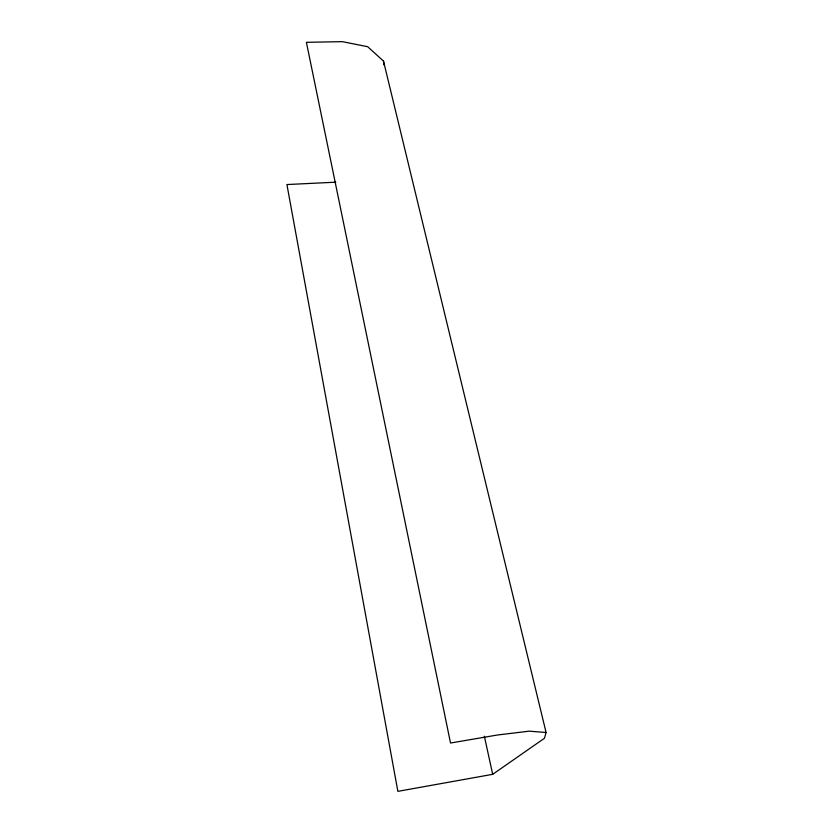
<?xml version="1.0" encoding="UTF-8"?>
<svg xmlns="http://www.w3.org/2000/svg" width="833" height="833" viewBox="0 0 833 833"><rect width="100%" height="100%" fill="white"/><g stroke="black" fill="none" stroke-linecap="round" stroke-linejoin="round"><path stroke-width="1.25" d="M546.084 732.499L529.194 731.166L497.478 734.998L450.528 743.026L306.398 42.316L342.301 41.65L367.686 46.71L383.503 61.121L546.084 732.499L544.449 738.267L492.688 774.326L397.872 791.35L286.916 184.551L335.814 182.188M484.348 736.205L492.688 774.326M383.503 61.121L383.982 64.984"/></g></svg>
